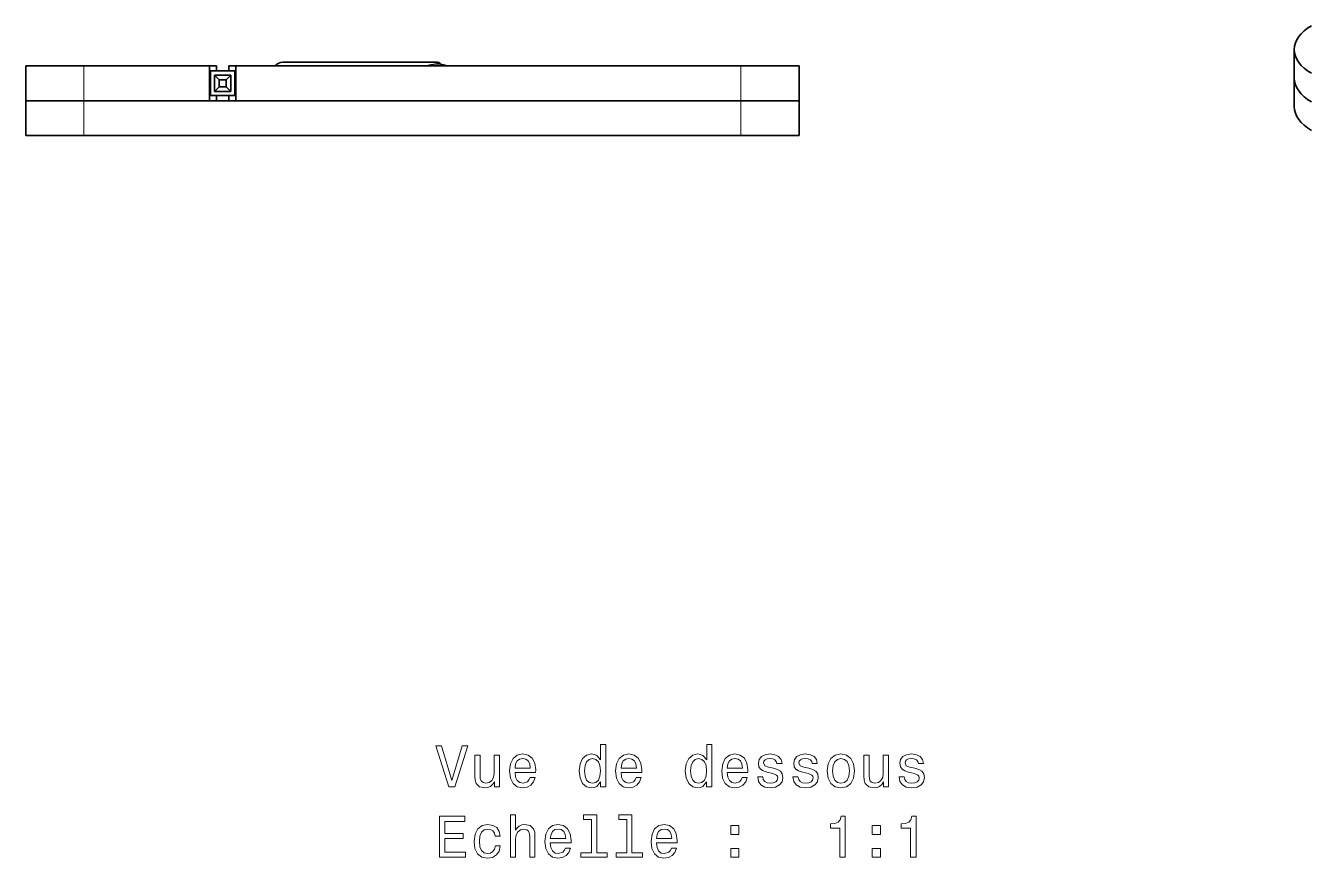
# Model space of a CAD drawing. Extents: x 490 to 886, y 288 to 581.
# Drawn here: x 561.3 to 671.7, y 485.4 to 556.8 of the extents above; entities that cross this region are included whole.
import ezdxf

# ---------------------------------------------------------------- set-up
doc = ezdxf.new("R2010")
doc.units = 0

msp = doc.modelspace()

# ---------------------------------------------------------------- linework, layer by layer
at = {"color": 7, "lineweight": 35, "ltscale": 0.061238}
msp.add_line((670.2, 554.79), (670.2, 552.34), dxfattribs=at)
at = {"color": 7, "lineweight": 35, "ltscale": 0.075}
for p, q in [((561.31, 550.4), (561.31, 553.4)), ((577.09, 553.4), (577.09, 550.4)), ((577.09, 553.4), (577.09, 550.4)), ((579.35, 553.4), (579.35, 550.4)), ((627.69, 550.4), (627.69, 553.4)), ((561.31, 550.4), (561.31, 547.4)), ((627.69, 550.4), (627.69, 547.4))]:
    msp.add_line(p, q, dxfattribs=at)
at = {"color": 7, "lineweight": 35, "ltscale": 0.125}
for p, q in [((561.31, 553.4), (566.31, 553.4)), ((622.69, 553.4), (627.69, 553.4)), ((561.31, 550.4), (566.31, 550.4)), ((561.31, 550.4), (566.31, 550.4)), ((622.69, 550.4), (627.69, 550.4)), ((622.69, 550.4), (627.69, 550.4)), ((561.31, 547.4), (566.31, 547.4)), ((622.69, 547.4), (627.69, 547.4))]:
    msp.add_line(p, q, dxfattribs=at)
at = {"color": 7, "lineweight": 13, "ltscale": 0.075}
for p, q in [((566.31, 550.4), (566.31, 553.4)), ((622.69, 550.4), (622.69, 553.4)), ((566.31, 550.4), (566.31, 547.4)), ((622.69, 550.4), (622.69, 547.4))]:
    msp.add_line(p, q, dxfattribs=at)
at = {"color": 7, "lineweight": 35, "ltscale": 0.269376}
for p, q in [((577.09, 553.4), (566.31, 553.4)), ((577.09, 550.4), (566.31, 550.4))]:
    msp.add_line(p, q, dxfattribs=at)
at = {"color": 7, "lineweight": 35, "ltscale": 0.015132}
msp.add_line((577.09, 553.4), (577.69, 553.4), dxfattribs=at)
at = {"color": 7, "lineweight": 35, "ltscale": 0.052499}
for p, q in [((577.17, 552.95), (579.27, 552.95)), ((579.27, 550.85), (577.17, 550.85))]:
    msp.add_line(p, q, dxfattribs=at)
at = {"color": 7, "lineweight": 35, "ltscale": 0.052501}
for p, q in [((577.17, 552.95), (577.17, 550.85)), ((579.27, 550.85), (579.27, 552.95))]:
    msp.add_line(p, q, dxfattribs=at)
at = {"color": 7, "lineweight": 35, "ltscale": 0.01125}
for p, q in [((577.69, 553.4), (577.69, 552.95)), ((578.75, 553.4), (578.75, 552.95)), ((577.69, 550.85), (577.69, 550.4)), ((578.75, 550.85), (578.75, 550.4))]:
    msp.add_line(p, q, dxfattribs=at)
at = {"color": 7, "lineweight": 35, "ltscale": 0.015115}
msp.add_line((578.75, 553.4), (579.35, 553.4), dxfattribs=at)
at = {"color": 7, "lineweight": 35}
for p, q in [((622.69, 553.4), (579.35, 553.4)), ((622.69, 550.4), (566.31, 550.4)), ((622.69, 550.4), (579.35, 550.4)), ((622.69, 547.4), (566.31, 547.4))]:
    msp.add_line(p, q, dxfattribs=at)
at = {"color": 7, "lineweight": 35, "ltscale": 0.331941}
msp.add_line((583.37, 553.7), (596.64, 553.7), dxfattribs=at)
at = {"color": 7, "lineweight": 13, "ltscale": 0.003448}
msp.add_line((596.64, 553.56), (596.64, 553.7), dxfattribs=at)
at = {"color": 7, "lineweight": 13, "ltscale": 0.006311}
msp.add_line((596.9, 553.56), (596.64, 553.56), dxfattribs=at)
at = {"color": 7, "lineweight": 13, "ltscale": 0.000895691}
msp.add_line((596.64, 553.53), (596.64, 553.56), dxfattribs=at)
at = {"color": 7, "lineweight": 13, "ltscale": 0.007687}
msp.add_line((596.95, 553.53), (596.64, 553.53), dxfattribs=at)
at = {"color": 7, "lineweight": 35, "ltscale": 0.035001}
for p, q in [((578.92, 552.6), (577.52, 552.6)), ((577.52, 551.2), (578.92, 551.2))]:
    msp.add_line(p, q, dxfattribs=at)
at = {"color": 7, "lineweight": 35, "ltscale": 0.034999}
for p, q in [((577.52, 551.2), (577.52, 552.6)), ((578.92, 552.6), (578.92, 551.2))]:
    msp.add_line(p, q, dxfattribs=at)
at = {"color": 7, "lineweight": 35, "ltscale": 0.014142}
for p, q in [((577.52, 552.6), (577.92, 552.2)), ((578.92, 552.6), (578.52, 552.2)), ((577.52, 551.2), (577.92, 551.6)), ((578.92, 551.2), (578.52, 551.6))]:
    msp.add_line(p, q, dxfattribs=at)
at = {"color": 7, "lineweight": 35, "ltscale": 0.014999}
for p, q in [((578.52, 552.2), (577.92, 552.2)), ((577.92, 551.6), (578.52, 551.6))]:
    msp.add_line(p, q, dxfattribs=at)
at = {"color": 7, "lineweight": 35, "ltscale": 0.015001}
for p, q in [((577.92, 551.6), (577.92, 552.2)), ((578.52, 552.2), (578.52, 551.6))]:
    msp.add_line(p, q, dxfattribs=at)
at = {"color": 7, "lineweight": 35, "ltscale": 0.061237}
msp.add_line((670.2, 552.34), (670.2, 549.89), dxfattribs=at)
at = {"color": 7, "lineweight": 35, "ltscale": 0.000311279}
msp.add_line((564.1, 547.4), (564.11, 547.4), dxfattribs=at)
at = {"color": 7, "lineweight": 35, "ltscale": 0.002505}
msp.add_line((564.11, 547.4), (564.21, 547.4), dxfattribs=at)
at = {"color": 7, "lineweight": 35, "ltscale": 0.013437}
msp.add_line((564.21, 547.4), (564.75, 547.4), dxfattribs=at)
at = {"color": 7, "lineweight": 35, "ltscale": 0.001408}
msp.add_line((564.27, 547.4), (564.32, 547.4), dxfattribs=at)
at = {"color": 7, "lineweight": 35, "ltscale": 0.001636}
msp.add_line((564.32, 547.4), (564.39, 547.4), dxfattribs=at)
at = {"color": 7, "lineweight": 35, "ltscale": 0.000421143}
msp.add_line((564.39, 547.4), (564.41, 547.4), dxfattribs=at)
at = {"color": 7, "lineweight": 35, "ltscale": 0.016292}
msp.add_line((564.41, 547.4), (565.06, 547.4), dxfattribs=at)
at = {"color": 7, "lineweight": 35, "ltscale": 0.004738}
msp.add_line((564.47, 547.4), (564.66, 547.4), dxfattribs=at)
at = {"color": 7, "lineweight": 35, "ltscale": 0.000263977}
msp.add_line((564.66, 547.4), (564.67, 547.4), dxfattribs=at)
at = {"color": 7, "lineweight": 35, "ltscale": 0.012001}
msp.add_line((564.67, 547.4), (565.15, 547.4), dxfattribs=at)
at = {"color": 7, "lineweight": 35, "ltscale": 0.011444}
msp.add_line((564.75, 547.4), (565.2, 547.4), dxfattribs=at)
at = {"color": 7, "lineweight": 35, "ltscale": 9.00269e-05}
msp.add_line((564.75, 547.4), (564.76, 547.4), dxfattribs=at)
at = {"color": 7, "lineweight": 35, "ltscale": 0.003984}
msp.add_line((565.06, 547.4), (565.22, 547.4), dxfattribs=at)
at = {"color": 7, "lineweight": 35, "ltscale": 0.009021}
msp.add_line((565.15, 547.4), (565.51, 547.4), dxfattribs=at)
at = {"color": 7, "lineweight": 35, "ltscale": 0.000448608}
msp.add_line((565.2, 547.4), (565.22, 547.4), dxfattribs=at)
at = {"color": 7, "lineweight": 35, "ltscale": 0.012183}
msp.add_line((565.22, 547.4), (565.71, 547.4), dxfattribs=at)
at = {"color": 7, "lineweight": 35, "ltscale": 0.00556}
msp.add_line((565.22, 547.4), (565.44, 547.4), dxfattribs=at)
at = {"color": 7, "lineweight": 35, "ltscale": 0.015065}
msp.add_line((565.33, 547.4), (565.93, 547.4), dxfattribs=at)
at = {"color": 7, "lineweight": 35, "ltscale": 0.009946}
msp.add_line((565.51, 547.4), (565.91, 547.4), dxfattribs=at)
at = {"color": 7, "lineweight": 35, "ltscale": 0.003618}
msp.add_line((565.71, 547.4), (565.85, 547.4), dxfattribs=at)
at = {"color": 7, "lineweight": 35, "ltscale": 0.010001}
msp.add_line((565.85, 547.4), (566.25, 547.4), dxfattribs=at)
at = {"color": 7, "lineweight": 35, "ltscale": 0.00583}
msp.add_line((565.93, 547.4), (566.16, 547.4), dxfattribs=at)
at = {"color": 7, "lineweight": 35, "ltscale": 0.014594}
msp.add_line((565.97, 547.4), (566.56, 547.4), dxfattribs=at)
at = {"color": 7, "lineweight": 35, "ltscale": 0.00224}
msp.add_line((565.99, 547.4), (566.08, 547.4), dxfattribs=at)
at = {"color": 7, "lineweight": 35, "ltscale": 0.001233}
msp.add_line((566.03, 547.4), (566.08, 547.4), dxfattribs=at)
at = {"color": 7, "lineweight": 35, "ltscale": 0.02243}
msp.add_line((566.05, 547.4), (566.94, 547.4), dxfattribs=at)
at = {"color": 7, "lineweight": 35, "ltscale": 0.001172}
msp.add_line((566.16, 547.4), (566.21, 547.4), dxfattribs=at)
at = {"color": 7, "lineweight": 35, "ltscale": 0.003151}
msp.add_line((566.21, 547.4), (566.34, 547.4), dxfattribs=at)
at = {"color": 7, "lineweight": 35, "ltscale": 0.003471}
msp.add_line((566.34, 547.4), (566.48, 547.4), dxfattribs=at)
at = {"color": 7, "lineweight": 35, "ltscale": 0.000520325}
msp.add_line((566.48, 547.4), (566.5, 547.4), dxfattribs=at)
at = {"color": 7, "lineweight": 35, "ltscale": 0.022321}
msp.add_line((566.5, 547.4), (567.39, 547.4), dxfattribs=at)
at = {"color": 7, "lineweight": 35, "ltscale": 0.003902}
msp.add_line((566.56, 547.4), (566.71, 547.4), dxfattribs=at)
at = {"color": 7, "lineweight": 35, "ltscale": 0.01299}
msp.add_line((566.71, 547.4), (567.23, 547.4), dxfattribs=at)
at = {"color": 7, "lineweight": 35, "ltscale": 0.008806}
msp.add_line((566.94, 547.4), (567.3, 547.4), dxfattribs=at)
at = {"color": 7, "lineweight": 35, "ltscale": 0.022237}
msp.add_line((567.23, 547.4), (568.12, 547.4), dxfattribs=at)
at = {"color": 7, "lineweight": 35, "ltscale": 0.018665}
msp.add_line((567.3, 547.4), (568.04, 547.4), dxfattribs=at)
at = {"color": 7, "lineweight": 35, "ltscale": 0.038055}
msp.add_line((567.39, 547.4), (568.91, 547.4), dxfattribs=at)
at = {"color": 7, "lineweight": 35, "ltscale": 0.040947}
msp.add_line((568.04, 547.4), (569.68, 547.4), dxfattribs=at)
at = {"color": 7, "lineweight": 35, "ltscale": 0.030971}
msp.add_line((568.12, 547.4), (569.36, 547.4), dxfattribs=at)
at = {"color": 7, "lineweight": 35, "ltscale": 0.019206}
msp.add_line((568.91, 547.4), (569.68, 547.4), dxfattribs=at)
at = {"color": 7, "lineweight": 35, "ltscale": 0.007997}
msp.add_line((569.36, 547.4), (569.68, 547.4), dxfattribs=at)
at = {"color": 7, "lineweight": 35, "ltscale": 0.01254}
msp.add_line((569.68, 547.4), (570.18, 547.4), dxfattribs=at)
at = {"color": 7, "lineweight": 35, "ltscale": 2.59399e-05}
msp.add_line((569.68, 547.4), (569.68, 547.4), dxfattribs=at)
at = {"color": 7, "lineweight": 35, "ltscale": 0.000393677}
msp.add_line((569.69, 547.4), (569.71, 547.4), dxfattribs=at)
at = {"color": 7, "lineweight": 35, "ltscale": 0.000468445}
msp.add_line((569.71, 547.4), (569.72, 547.4), dxfattribs=at)
at = {"color": 7, "lineweight": 35, "ltscale": 0.027176}
msp.add_line((569.71, 547.4), (570.8, 547.4), dxfattribs=at)
at = {"color": 7, "lineweight": 35, "ltscale": 0.000151062}
msp.add_line((569.72, 547.4), (569.73, 547.4), dxfattribs=at)
at = {"color": 7, "lineweight": 35, "ltscale": 0.004922}
msp.add_line((569.73, 547.4), (569.93, 547.4), dxfattribs=at)
at = {"color": 7, "lineweight": 35, "ltscale": 0.011404}
msp.add_line((569.75, 547.4), (570.21, 547.4), dxfattribs=at)
at = {"color": 7, "lineweight": 35, "ltscale": 0.011029}
msp.add_line((569.93, 547.4), (570.37, 547.4), dxfattribs=at)
at = {"color": 7, "lineweight": 35, "ltscale": 0.044295}
msp.add_line((569.95, 547.4), (571.72, 547.4), dxfattribs=at)
at = {"color": 7, "lineweight": 35, "ltscale": 0.019789}
msp.add_line((570.18, 547.4), (570.98, 547.4), dxfattribs=at)
at = {"color": 7, "lineweight": 35, "ltscale": 0.002609}
msp.add_line((570.21, 547.4), (570.31, 547.4), dxfattribs=at)
at = {"color": 7, "lineweight": 35, "ltscale": 0.002304}
msp.add_line((570.31, 547.4), (570.41, 547.4), dxfattribs=at)
at = {"color": 7, "lineweight": 35, "ltscale": 6.10352e-05}
msp.add_line((570.31, 547.4), (570.31, 547.4), dxfattribs=at)
at = {"color": 7, "lineweight": 35, "ltscale": 0.002618}
msp.add_line((570.37, 547.4), (570.47, 547.4), dxfattribs=at)
at = {"color": 7, "lineweight": 35, "ltscale": 0.001454}
msp.add_line((570.41, 547.4), (570.46, 547.4), dxfattribs=at)
at = {"color": 7, "lineweight": 35, "ltscale": 0.010616}
msp.add_line((570.47, 547.4), (570.9, 547.4), dxfattribs=at)
at = {"color": 7, "lineweight": 35, "ltscale": 0.030531}
msp.add_line((570.8, 547.4), (572.02, 547.4), dxfattribs=at)
at = {"color": 7, "lineweight": 35, "ltscale": 3.20435e-05}
msp.add_line((570.9, 547.4), (570.9, 547.4), dxfattribs=at)
at = {"color": 7, "lineweight": 35, "ltscale": 0.043694}
msp.add_line((570.95, 547.4), (572.7, 547.4), dxfattribs=at)
at = {"color": 7, "lineweight": 35, "ltscale": 0.020021}
msp.add_line((570.97, 547.4), (571.78, 547.4), dxfattribs=at)
at = {"color": 7, "lineweight": 35, "ltscale": 0.039799}
msp.add_line((571.72, 547.4), (573.31, 547.4), dxfattribs=at)
at = {"color": 7, "lineweight": 35, "ltscale": 0.04735}
msp.add_line((571.76, 547.4), (573.65, 547.4), dxfattribs=at)
at = {"color": 7, "lineweight": 35, "ltscale": 0.004254}
msp.add_line((571.78, 547.4), (571.95, 547.4), dxfattribs=at)
at = {"color": 7, "lineweight": 35, "ltscale": 0.009143}
msp.add_line((571.85, 547.4), (572.21, 547.4), dxfattribs=at)
at = {"color": 7, "lineweight": 35, "ltscale": 0.000146484}
msp.add_line((571.95, 547.4), (571.95, 547.4), dxfattribs=at)
at = {"color": 7, "lineweight": 35, "ltscale": 0.000402832}
msp.add_line((572.02, 547.4), (572.04, 547.4), dxfattribs=at)
at = {"color": 7, "lineweight": 35, "ltscale": 0.007704}
msp.add_line((572.04, 547.4), (572.35, 547.4), dxfattribs=at)
at = {"color": 7, "lineweight": 35, "ltscale": 0.028925}
msp.add_line((572.21, 547.4), (573.37, 547.4), dxfattribs=at)
at = {"color": 7, "lineweight": 35, "ltscale": 0.011627}
msp.add_line((572.35, 547.4), (572.81, 547.4), dxfattribs=at)
at = {"color": 7, "lineweight": 35, "ltscale": 0.00471}
msp.add_line((572.7, 547.4), (572.89, 547.4), dxfattribs=at)
at = {"color": 7, "lineweight": 35, "ltscale": 0.001262}
msp.add_line((572.81, 547.4), (572.86, 547.4), dxfattribs=at)
at = {"color": 7, "lineweight": 35, "ltscale": 0.009543}
msp.add_line((572.86, 547.4), (573.24, 547.4), dxfattribs=at)
at = {"color": 7, "lineweight": 35, "ltscale": 0.047823}
msp.add_line((572.89, 547.4), (574.8, 547.4), dxfattribs=at)
at = {"color": 7, "lineweight": 35, "ltscale": 0.001218}
msp.add_line((573.24, 547.4), (573.29, 547.4), dxfattribs=at)
at = {"color": 7, "lineweight": 35, "ltscale": 0.002248}
msp.add_line((573.29, 547.4), (573.38, 547.4), dxfattribs=at)
at = {"color": 7, "lineweight": 35, "ltscale": 0.003706}
msp.add_line((573.31, 547.4), (573.46, 547.4), dxfattribs=at)
at = {"color": 7, "lineweight": 35, "ltscale": 0.005046}
msp.add_line((573.37, 547.4), (573.57, 547.4), dxfattribs=at)
at = {"color": 7, "lineweight": 35, "ltscale": 0.023128}
msp.add_line((573.46, 547.4), (574.38, 547.4), dxfattribs=at)
at = {"color": 7, "lineweight": 35, "ltscale": 0.045497}
msp.add_line((573.57, 547.4), (575.39, 547.4), dxfattribs=at)
at = {"color": 7, "lineweight": 35, "ltscale": 0.044547}
msp.add_line((573.65, 547.4), (575.43, 547.4), dxfattribs=at)
at = {"color": 7, "lineweight": 35, "ltscale": 0.013936}
msp.add_line((574.38, 547.4), (574.94, 547.4), dxfattribs=at)
at = {"color": 7, "lineweight": 35, "ltscale": 0.003862}
msp.add_line((574.8, 547.4), (574.96, 547.4), dxfattribs=at)
at = {"color": 7, "lineweight": 35, "ltscale": 0.001433}
msp.add_line((574.96, 547.4), (575.02, 547.4), dxfattribs=at)
at = {"color": 7, "lineweight": 35, "ltscale": 0.000350952}
msp.add_line((575.02, 547.4), (575.03, 547.4), dxfattribs=at)
at = {"color": 7, "lineweight": 35, "ltscale": 0.020747}
msp.add_line((575.03, 547.4), (575.86, 547.4), dxfattribs=at)
at = {"color": 7, "lineweight": 35, "ltscale": 0.007504}
msp.add_line((575.33, 547.4), (575.63, 547.4), dxfattribs=at)
at = {"color": 7, "lineweight": 35, "ltscale": 0.007271}
msp.add_line((575.39, 547.4), (575.68, 547.4), dxfattribs=at)
at = {"color": 7, "lineweight": 35, "ltscale": 0.042174}
msp.add_line((575.43, 547.4), (577.12, 547.4), dxfattribs=at)
at = {"color": 7, "lineweight": 35, "ltscale": 0.044933}
msp.add_line((575.63, 547.4), (577.43, 547.4), dxfattribs=at)
at = {"color": 7, "lineweight": 35, "ltscale": 0.007352}
msp.add_line((575.68, 547.4), (575.98, 547.4), dxfattribs=at)
at = {"color": 7, "lineweight": 35, "ltscale": 0.000543213}
msp.add_line((575.86, 547.4), (575.88, 547.4), dxfattribs=at)
at = {"color": 7, "lineweight": 35, "ltscale": 0.006589}
msp.add_line((575.88, 547.4), (576.14, 547.4), dxfattribs=at)
at = {"color": 7, "lineweight": 35, "ltscale": 0.033058}
msp.add_line((575.98, 547.4), (577.3, 547.4), dxfattribs=at)
at = {"color": 7, "lineweight": 35, "ltscale": 0.070274}
msp.add_line((576.04, 547.4), (578.85, 547.4), dxfattribs=at)
at = {"color": 7, "lineweight": 35, "ltscale": 0.019405}
msp.add_line((576.14, 547.4), (576.92, 547.4), dxfattribs=at)
at = {"color": 7, "lineweight": 35, "ltscale": 0.003587}
msp.add_line((576.92, 547.4), (577.06, 547.4), dxfattribs=at)
at = {"color": 7, "lineweight": 35, "ltscale": 0.000325012}
msp.add_line((577.12, 547.4), (577.13, 547.4), dxfattribs=at)
at = {"color": 7, "lineweight": 35, "ltscale": 0.007454}
msp.add_line((577.13, 547.4), (577.43, 547.4), dxfattribs=at)
at = {"color": 7, "lineweight": 35, "ltscale": 0.017653}
msp.add_line((577.43, 547.4), (578.14, 547.4), dxfattribs=at)
at = {"color": 7, "lineweight": 35, "ltscale": 0.015919}
msp.add_line((577.43, 547.4), (578.07, 547.4), dxfattribs=at)
at = {"color": 7, "lineweight": 35, "ltscale": 0.000120544}
msp.add_line((578.14, 547.4), (578.14, 547.4), dxfattribs=at)
at = {"color": 7, "lineweight": 35, "ltscale": 0.000823975}
msp.add_line((578.14, 547.4), (578.17, 547.4), dxfattribs=at)
at = {"color": 7, "lineweight": 35, "ltscale": 0.00544}
msp.add_line((578.17, 547.4), (578.39, 547.4), dxfattribs=at)
at = {"color": 7, "lineweight": 35, "ltscale": 0.039148}
msp.add_line((578.23, 547.4), (579.8, 547.4), dxfattribs=at)
at = {"color": 7, "lineweight": 35, "ltscale": 0.0099}
msp.add_line((578.39, 547.4), (578.79, 547.4), dxfattribs=at)
at = {"color": 7, "lineweight": 35, "ltscale": 0.000540161}
msp.add_line((578.85, 547.4), (578.88, 547.4), dxfattribs=at)
at = {"color": 7, "lineweight": 35, "ltscale": 0.019547}
msp.add_line((578.88, 547.4), (579.66, 547.4), dxfattribs=at)
at = {"color": 7, "lineweight": 35, "ltscale": 0.002716}
msp.add_line((579.66, 547.4), (579.77, 547.4), dxfattribs=at)
at = {"color": 7, "lineweight": 35, "ltscale": 0.003873}
msp.add_line((579.77, 547.4), (579.92, 547.4), dxfattribs=at)
at = {"color": 7, "lineweight": 35, "ltscale": 0.003358}
msp.add_line((579.8, 547.4), (579.93, 547.4), dxfattribs=at)
at = {"color": 7, "lineweight": 35, "ltscale": 0.000817871}
msp.add_line((621.29, 547.4), (621.26, 547.4), dxfattribs=at)
at = {"color": 7, "lineweight": 35, "ltscale": 0.019075}
msp.add_line((622.05, 547.4), (621.29, 547.4), dxfattribs=at)
at = {"color": 7, "lineweight": 35, "ltscale": 0.01925}
msp.add_line((622.82, 547.4), (622.05, 547.4), dxfattribs=at)
at = {"color": 7, "lineweight": 35, "ltscale": 0.001534}
msp.add_line((622.85, 547.4), (622.79, 547.4), dxfattribs=at)
at = {"color": 7, "lineweight": 13}
for points in [[(598.77, 495.05), (597.89, 492.07), (596.99, 495.05), (596.51, 495.05), (597.64, 491.54), (598.14, 491.54), (599.25, 495.05)], [(610.65, 491.96), (610.65, 491.54), (611.1, 491.54), (611.1, 495.16), (610.66, 495.16), (610.66, 493.84), (610.32, 494.22), (610.11, 494.31), (609.88, 494.35), (609.45, 494.25), (609.11, 493.96), (608.9, 493.51), (608.82, 492.9), (608.9, 492.29), (609.11, 491.83), (609.45, 491.54), (609.88, 491.45), (610.11, 491.48), (610.33, 491.57)], [(619.76, 491.96), (619.76, 491.54), (620.2, 491.54), (620.2, 495.16), (619.77, 495.16), (619.77, 493.84), (619.43, 494.22), (619.22, 494.31), (618.98, 494.35), (618.56, 494.25), (618.22, 493.96), (618.01, 493.51), (617.93, 492.9), (618.01, 492.29), (618.22, 491.83), (618.56, 491.54), (618.98, 491.45), (619.22, 491.48), (619.43, 491.57)], [(601.97, 494.25), (601.52, 494.25), (601.52, 492.69), (601.47, 492.33), (601.33, 492.06), (601.1, 491.9), (600.8, 491.85), (600.57, 491.89), (600.42, 492.01), (600.33, 492.22), (600.31, 492.51), (600.31, 494.25), (599.87, 494.25), (599.87, 492.47), (599.88, 492.11), (599.98, 491.82), (600.27, 491.54), (600.74, 491.45), (600.99, 491.48), (601.21, 491.57), (601.39, 491.73), (601.55, 491.96), (601.55, 491.54), (601.97, 491.54)], [(603.31, 492.77), (605.08, 492.77), (605.09, 492.98), (605, 493.56), (604.78, 493.99), (604.43, 494.25), (603.96, 494.35), (603.5, 494.25), (603.15, 493.96), (602.92, 493.51), (602.84, 492.9), (602.92, 492.28), (603.14, 491.83), (603.49, 491.54), (603.95, 491.45), (604.34, 491.51), (604.66, 491.68), (604.9, 491.96), (605.03, 492.32), (604.6, 492.32), (604.51, 492.12), (604.37, 491.97), (604, 491.85), (603.71, 491.9), (603.5, 492.08), (603.36, 492.37), (603.31, 492.75)], [(603.31, 493.14), (603.36, 493.49), (603.5, 493.75), (603.7, 493.9), (603.98, 493.96), (604.24, 493.9), (604.45, 493.75), (604.58, 493.49), (604.62, 493.14)], [(609.95, 493.95), (610.24, 493.88), (610.47, 493.68), (610.6, 493.35), (610.65, 492.9), (610.6, 492.44), (610.47, 492.11), (610.24, 491.91), (609.95, 491.85), (609.67, 491.91), (609.46, 492.11), (609.32, 492.45), (609.28, 492.9), (609.32, 493.35), (609.46, 493.68), (609.67, 493.88)], [(612.41, 492.77), (614.19, 492.77), (614.19, 492.98), (614.11, 493.56), (613.89, 493.99), (613.54, 494.25), (613.07, 494.35), (612.61, 494.25), (612.26, 493.96), (612.03, 493.51), (611.95, 492.9), (612.02, 492.28), (612.25, 491.83), (612.6, 491.54), (613.05, 491.45), (613.45, 491.51), (613.77, 491.68), (614.01, 491.96), (614.14, 492.32), (613.7, 492.32), (613.61, 492.12), (613.48, 491.97), (613.11, 491.85), (612.82, 491.9), (612.6, 492.08), (612.46, 492.37), (612.41, 492.75)], [(612.41, 493.14), (612.47, 493.49), (612.6, 493.75), (612.81, 493.9), (613.08, 493.96), (613.35, 493.9), (613.56, 493.75), (613.68, 493.49), (613.73, 493.14)], [(619.06, 493.95), (619.35, 493.88), (619.57, 493.68), (619.71, 493.35), (619.76, 492.9), (619.71, 492.44), (619.57, 492.11), (619.35, 491.91), (619.06, 491.85), (618.78, 491.91), (618.57, 492.11), (618.43, 492.45), (618.38, 492.9), (618.43, 493.35), (618.57, 493.68), (618.78, 493.88)], [(621.52, 492.77), (623.3, 492.77), (623.3, 492.98), (623.22, 493.56), (623, 493.99), (622.65, 494.25), (622.18, 494.35), (621.72, 494.25), (621.36, 493.96), (621.14, 493.51), (621.06, 492.9), (621.13, 492.28), (621.36, 491.83), (621.71, 491.54), (622.16, 491.45), (622.56, 491.51), (622.88, 491.68), (623.11, 491.96), (623.25, 492.32), (622.81, 492.32), (622.72, 492.12), (622.59, 491.97), (622.22, 491.85), (621.93, 491.9), (621.71, 492.08), (621.57, 492.37), (621.52, 492.75)], [(621.52, 493.14), (621.58, 493.49), (621.71, 493.75), (621.92, 493.9), (622.19, 493.96), (622.46, 493.9), (622.67, 493.75), (622.79, 493.49), (622.84, 493.14)], [(625.5, 493.12), (625.07, 493.22), (624.75, 493.34), (624.64, 493.58), (624.67, 493.74), (624.78, 493.86), (624.95, 493.94), (625.2, 493.97), (625.43, 493.94), (625.62, 493.85), (625.74, 493.71), (625.79, 493.53), (626.23, 493.53), (626.23, 493.54), (626.15, 493.87), (625.94, 494.13), (625.62, 494.29), (625.2, 494.35), (624.77, 494.29), (624.46, 494.12), (624.26, 493.87), (624.2, 493.56), (624.24, 493.26), (624.39, 493.05), (624.62, 492.9), (624.96, 492.79), (625.45, 492.67), (625.75, 492.54), (625.83, 492.44), (625.86, 492.29), (625.82, 492.1), (625.7, 491.96), (625.5, 491.87), (625.24, 491.84), (624.96, 491.87), (624.76, 491.98), (624.62, 492.15), (624.57, 492.39), (624.14, 492.39), (624.21, 491.98), (624.42, 491.69), (624.74, 491.51), (625.2, 491.45), (625.67, 491.51), (626.02, 491.69), (626.23, 491.97), (626.31, 492.34), (626.25, 492.66), (626.1, 492.87), (625.84, 493.02)], [(628.53, 493.12), (628.1, 493.22), (627.78, 493.34), (627.68, 493.58), (627.71, 493.74), (627.82, 493.86), (627.99, 493.94), (628.23, 493.97), (628.47, 493.94), (628.66, 493.85), (628.78, 493.71), (628.83, 493.53), (629.26, 493.53), (629.26, 493.54), (629.19, 493.87), (628.98, 494.13), (628.66, 494.29), (628.23, 494.35), (627.81, 494.29), (627.49, 494.12), (627.3, 493.87), (627.24, 493.56), (627.28, 493.26), (627.42, 493.05), (627.65, 492.9), (627.99, 492.79), (628.49, 492.67), (628.79, 492.54), (628.87, 492.44), (628.9, 492.29), (628.85, 492.1), (628.73, 491.96), (628.54, 491.87), (628.27, 491.84), (628, 491.87), (627.8, 491.98), (627.66, 492.15), (627.6, 492.39), (627.17, 492.39), (627.25, 491.98), (627.45, 491.69), (627.78, 491.51), (628.23, 491.45), (628.71, 491.51), (629.06, 491.69), (629.27, 491.97), (629.34, 492.34), (629.29, 492.66), (629.13, 492.87), (628.87, 493.02)], [(630.11, 492.9), (630.19, 492.28), (630.42, 491.83), (630.79, 491.54), (631.28, 491.45), (631.77, 491.54), (632.14, 491.82), (632.37, 492.27), (632.46, 492.9), (632.37, 493.51), (632.14, 493.97), (631.77, 494.25), (631.28, 494.35), (630.79, 494.25), (630.42, 493.96), (630.19, 493.51)], [(630.56, 492.9), (630.61, 493.35), (630.75, 493.68), (630.98, 493.88), (631.28, 493.95), (631.59, 493.88), (631.81, 493.69), (631.96, 493.35), (632.01, 492.9), (631.96, 492.44), (631.81, 492.11), (631.59, 491.91), (631.28, 491.84), (630.98, 491.91), (630.75, 492.11), (630.61, 492.44)], [(635.36, 494.25), (634.92, 494.25), (634.92, 492.69), (634.87, 492.33), (634.72, 492.06), (634.5, 491.9), (634.2, 491.85), (633.96, 491.89), (633.81, 492.01), (633.73, 492.22), (633.71, 492.51), (633.71, 494.25), (633.26, 494.25), (633.26, 492.47), (633.28, 492.11), (633.37, 491.82), (633.67, 491.54), (634.13, 491.45), (634.39, 491.48), (634.6, 491.57), (634.79, 491.73), (634.94, 491.96), (634.94, 491.54), (635.36, 491.54)], [(637.64, 493.12), (637.21, 493.22), (636.89, 493.34), (636.79, 493.58), (636.82, 493.74), (636.92, 493.86), (637.09, 493.94), (637.34, 493.97), (637.58, 493.94), (637.77, 493.85), (637.89, 493.71), (637.94, 493.53), (638.37, 493.53), (638.37, 493.54), (638.3, 493.87), (638.09, 494.13), (637.77, 494.29), (637.34, 494.35), (636.91, 494.29), (636.6, 494.12), (636.4, 493.87), (636.34, 493.56), (636.39, 493.26), (636.53, 493.05), (636.76, 492.9), (637.1, 492.79), (637.59, 492.67), (637.9, 492.54), (637.98, 492.44), (638.01, 492.29), (637.96, 492.1), (637.84, 491.96), (637.64, 491.87), (637.38, 491.84), (637.1, 491.87), (636.9, 491.98), (636.77, 492.15), (636.71, 492.39), (636.28, 492.39), (636.35, 491.98), (636.56, 491.69), (636.89, 491.51), (637.34, 491.45), (637.82, 491.51), (638.16, 491.69), (638.38, 491.97), (638.45, 492.34), (638.4, 492.66), (638.24, 492.87), (637.98, 493.02)], [(596.83, 485.5), (599.05, 485.5), (599.05, 485.92), (597.29, 485.92), (597.29, 487.11), (598.86, 487.11), (598.86, 487.52), (597.29, 487.52), (597.29, 488.57), (599.01, 488.57), (599.01, 489), (596.83, 489)], [(602.92, 485.5), (603.36, 485.5), (603.36, 487.06), (603.41, 487.42), (603.55, 487.68), (603.78, 487.84), (604.08, 487.9), (604.32, 487.85), (604.48, 487.72), (604.55, 487.49), (604.58, 487.19), (604.58, 485.5), (605.02, 485.5), (605.02, 487.28), (605, 487.63), (604.91, 487.93), (604.61, 488.2), (604.15, 488.3), (603.9, 488.27), (603.68, 488.17), (603.5, 488.02), (603.36, 487.81), (603.36, 489.12), (602.92, 489.12)], [(609.87, 488.74), (609.87, 485.87), (608.96, 485.87), (608.96, 485.5), (611.22, 485.5), (611.22, 485.87), (610.32, 485.87), (610.32, 489.12), (609.18, 489.12), (609.18, 488.74)], [(612.91, 488.74), (612.91, 485.87), (611.99, 485.87), (611.99, 485.5), (614.26, 485.5), (614.26, 485.87), (613.35, 485.87), (613.35, 489.12), (612.21, 489.12), (612.21, 488.74)], [(631.19, 485.5), (631.65, 485.5), (631.65, 489.02), (631.31, 489.02), (631.22, 488.71), (631.04, 488.51), (630.76, 488.39), (630.38, 488.35), (630.38, 487.99), (631.19, 487.99)], [(637.27, 485.5), (637.73, 485.5), (637.73, 489.02), (637.38, 489.02), (637.29, 488.71), (637.11, 488.51), (636.83, 488.39), (636.45, 488.35), (636.45, 487.99), (637.27, 487.99)], [(601.61, 487.31), (602.04, 487.31), (601.95, 487.71), (601.74, 488.03), (601.4, 488.22), (600.96, 488.3), (600.48, 488.2), (600.11, 487.92), (599.88, 487.46), (599.8, 486.84), (599.87, 486.23), (600.1, 485.78), (600.46, 485.5), (600.94, 485.4), (601.38, 485.48), (601.72, 485.69), (601.95, 486.02), (602.05, 486.46), (601.63, 486.46), (601.55, 486.18), (601.41, 485.97), (601.21, 485.84), (600.96, 485.8), (600.65, 485.86), (600.43, 486.07), (600.29, 486.39), (600.25, 486.86), (600.29, 487.31), (600.44, 487.64), (600.66, 487.84), (600.96, 487.91), (601.22, 487.87), (601.42, 487.75), (601.55, 487.56)], [(606.34, 486.72), (608.12, 486.72), (608.12, 486.93), (608.04, 487.51), (607.82, 487.94), (607.47, 488.2), (607, 488.3), (606.54, 488.2), (606.18, 487.92), (605.96, 487.46), (605.88, 486.85), (605.95, 486.23), (606.18, 485.78), (606.53, 485.5), (606.98, 485.4), (607.38, 485.47), (607.7, 485.64), (607.93, 485.91), (608.07, 486.27), (607.63, 486.27), (607.54, 486.07), (607.41, 485.92), (607.04, 485.8), (606.75, 485.85), (606.53, 486.03), (606.39, 486.32), (606.34, 486.71)], [(606.34, 487.1), (606.4, 487.44), (606.53, 487.7), (606.74, 487.86), (607.01, 487.91), (607.28, 487.86), (607.49, 487.7), (607.61, 487.44), (607.66, 487.1)], [(615.45, 486.72), (617.22, 486.72), (617.23, 486.93), (617.15, 487.51), (616.93, 487.94), (616.57, 488.2), (616.1, 488.3), (615.65, 488.2), (615.29, 487.92), (615.07, 487.46), (614.99, 486.85), (615.06, 486.23), (615.29, 485.78), (615.64, 485.5), (616.09, 485.4), (616.48, 485.47), (616.81, 485.64), (617.04, 485.91), (617.18, 486.27), (616.74, 486.27), (616.65, 486.07), (616.52, 485.92), (616.15, 485.8), (615.86, 485.85), (615.64, 486.03), (615.5, 486.32), (615.45, 486.71)], [(615.45, 487.1), (615.5, 487.44), (615.64, 487.7), (615.85, 487.86), (616.12, 487.91), (616.39, 487.86), (616.59, 487.7), (616.72, 487.44), (616.77, 487.1)], [(621.83, 487.45), (622.52, 487.45), (622.52, 488.2), (621.83, 488.2)], [(633.97, 487.45), (634.67, 487.45), (634.67, 488.2), (633.97, 488.2)], [(621.83, 485.5), (622.52, 485.5), (622.52, 486.25), (621.83, 486.25)], [(633.97, 485.5), (634.67, 485.5), (634.67, 486.25), (633.97, 486.25)]]:
    msp.add_lwpolyline(points, close=True, dxfattribs=at)
at = {"color": 7, "lineweight": 35}
for centre, radius, start, end in [((583.37, 552.9), 0.8, 90, 141.3173), ((596.64, 553.4), 0.3, 32.6963, 90), ((596.96, 553.61), 0.08, 212.6962, 261.156), ((596.64, 551.55), 2, 67.6712, 81.156)]:
    msp.add_arc(centre, radius, start, end, dxfattribs=at)
at = {"color": 7, "lineweight": 13}
for centre, radius, start, end in [((596.67, 551.04), 2.53, 94.5722, 110.7136), ((596.66, 551.59), 1.94, 95.7161, 110.9379), ((596.64, 551.21), 2.35, 90.0027, 94.3384), ((596.64, 551.74), 1.79, 90.0056, 95.4923)]:
    msp.add_arc(centre, radius, start, end, dxfattribs=at)
at = {"color": 7, "lineweight": 35}
for centre, start_param, end_param in [((675.2, 554.79), 5.497787, 6.283185), ((675.2, 554.79), 0, 0.785398), ((675.2, 552.34), 0, 0.785398), ((675.2, 552.34), 0, 0.785398), ((675.2, 549.89), 0, 0.785398)]:
    msp.add_ellipse(centre, major_axis=(-5, 0), ratio=0.57735, start_param=start_param, end_param=end_param, dxfattribs=at)

doc.saveas('drawing.dxf')
